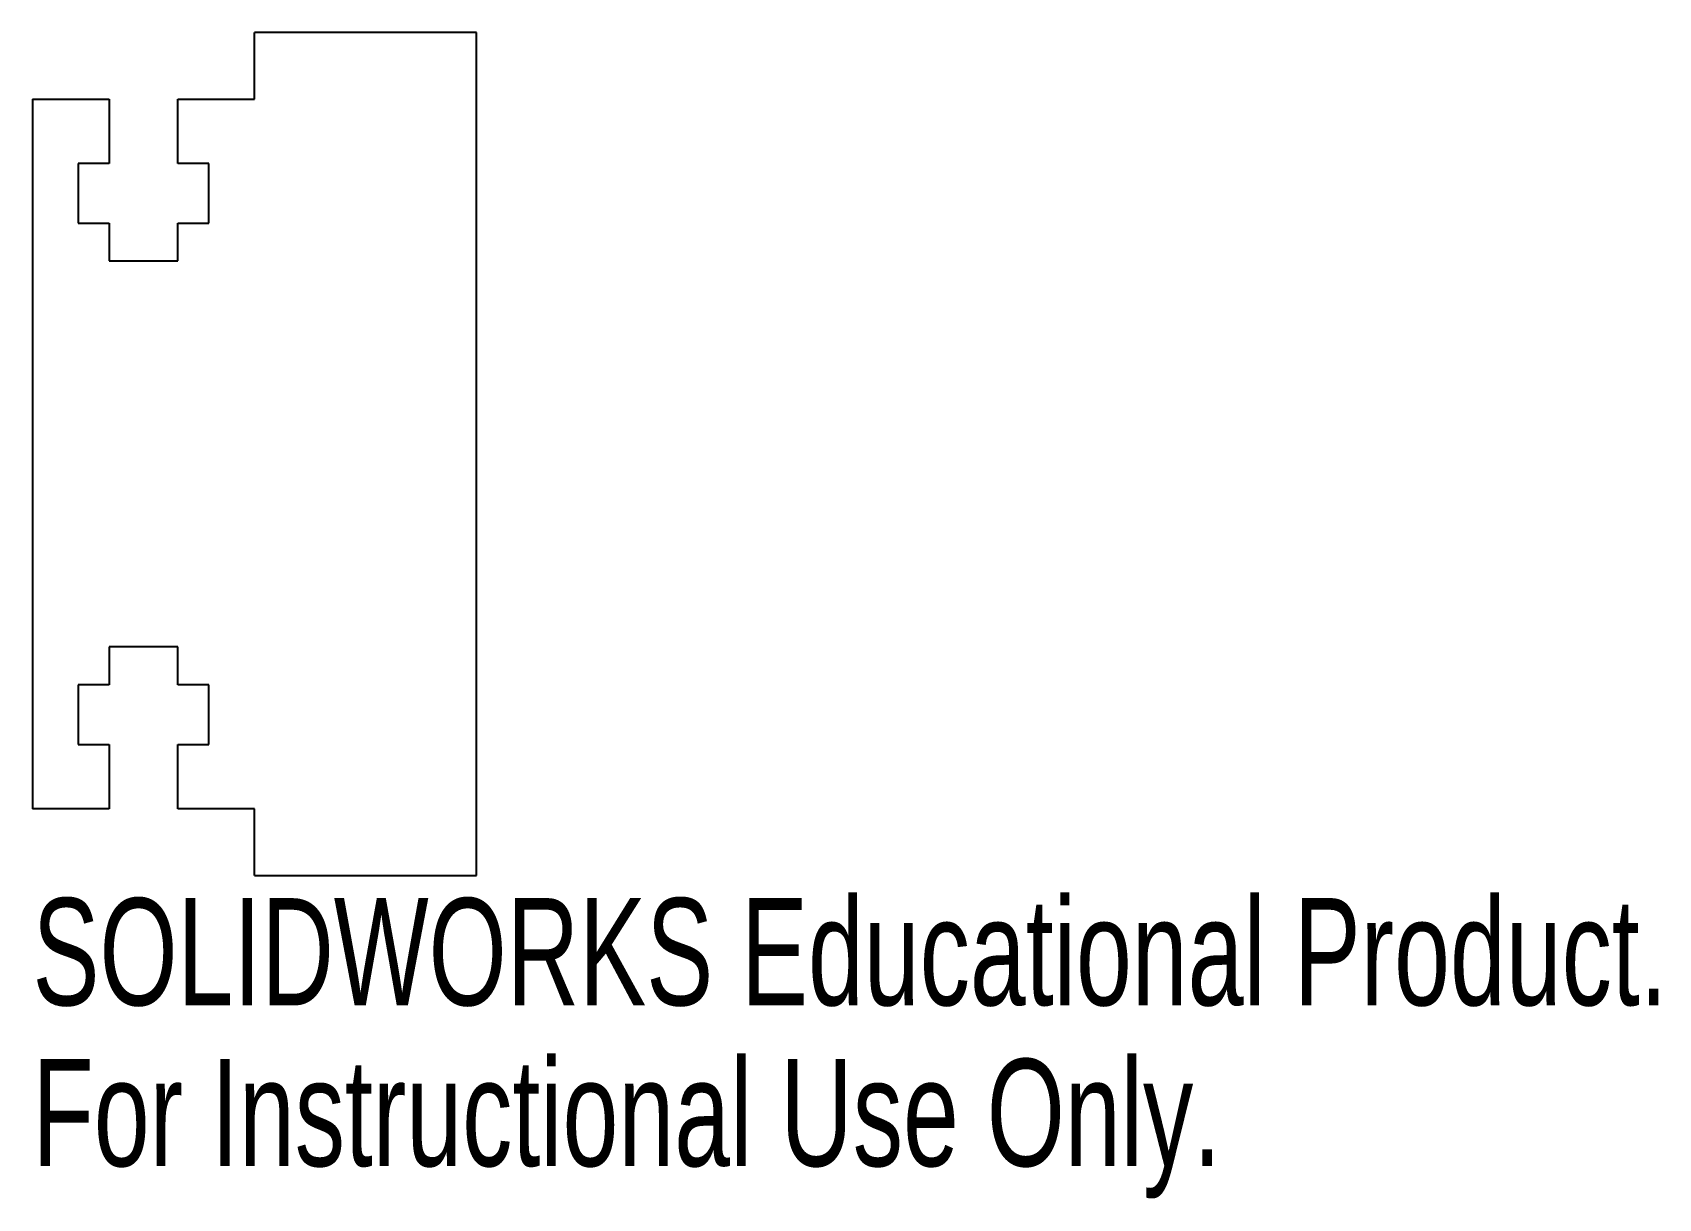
# Model space of a CAD drawing. Header units: millimetres. Extents: x 0 to 73.3, y -14.6 to 38.
import ezdxf

# ---------------------------------------------------------------- set-up
doc = ezdxf.new("R2010")
doc.units = ezdxf.units.MM
doc.styles.add('SLDTEXTSTYLE0', font='TXT', dxfattribs={"width": 0.7})

msp = doc.modelspace()

# ---------------------------------------------------------------- linework, layer by layer
at = {"color": 7, "linetype": 'Continuous', "lineweight": 25}
for p, q in [((20, 38), (10, 38)), ((10, 35), (10, 38)), ((20, 0), (20, 38)), ((0, 35), (3.45, 35)), ((0, 35), (0, 3)), ((3.45, 35), (3.45, 32.1)), ((6.55, 35), (10, 35)), ((6.55, 32.1), (6.55, 35)), ((2.05, 32.1), (2.05, 29.4)), ((3.45, 32.1), (2.05, 32.1)), ((7.95, 32.1), (6.55, 32.1)), ((7.95, 29.4), (7.95, 32.1)), ((2.05, 29.4), (3.45, 29.4)), ((3.45, 29.4), (3.45, 27.7)), ((6.55, 29.4), (7.95, 29.4)), ((6.55, 27.7), (6.55, 29.4)), ((3.45, 27.7), (6.55, 27.7)), ((3.45, 10.3), (3.45, 8.6)), ((6.55, 10.3), (3.45, 10.3)), ((6.55, 8.6), (6.55, 10.3)), ((2.05, 8.6), (2.05, 5.9)), ((3.45, 8.6), (2.05, 8.6)), ((7.95, 8.6), (6.55, 8.6)), ((7.95, 5.9), (7.95, 8.6)), ((2.05, 5.9), (3.45, 5.9)), ((3.45, 5.9), (3.45, 3)), ((6.55, 5.9), (7.95, 5.9)), ((6.55, 3), (6.55, 5.9)), ((3.45, 3), (0, 3)), ((10, 3), (6.55, 3)), ((10, 0), (10, 3)), ((10, 0), (20, 0))]:
    msp.add_line(p, q, dxfattribs=at)

# ---------------------------------------------------------------- texts
at = {"color": 7, "linetype": 'Continuous', "char_height": 4.83362, "attachment_point": 1, "style": 'SLDTEXTSTYLE0'}
for s, insert in [('SOLIDWORKS Educational Product.', (0, -1.02)), ('For Instructional Use Only.', (0, -8.27))]:
    msp.add_mtext(s, dxfattribs=dict(at, insert=insert))

doc.saveas('drawing.dxf')
